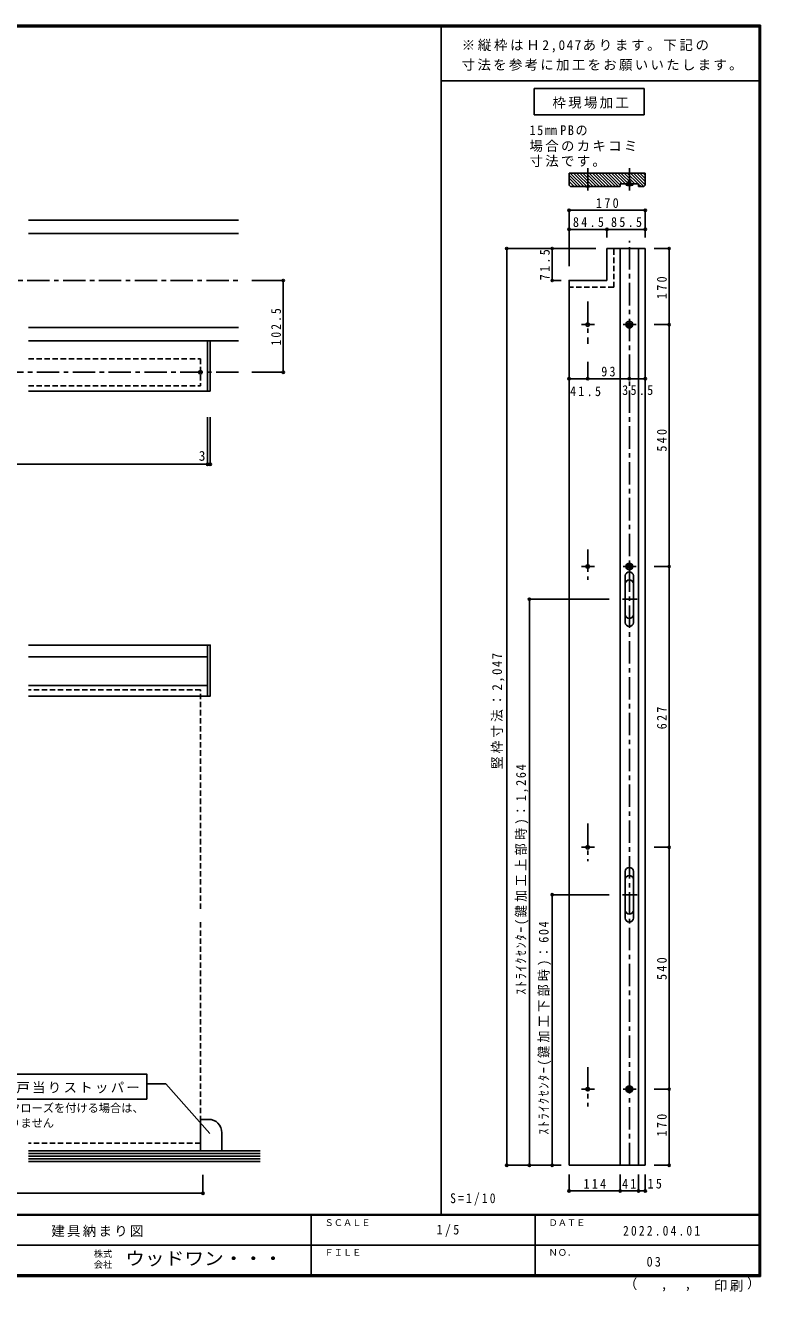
# Model space of a CAD drawing. Units: millimetres at full size, sheet at 1:5, with parts at other scales. Extents: x -1000 to 950, y -718 to 696.
# Drawn here: x 129 to 950, y -718 to 696 of the extents above; entities that cross this region are included whole.
import ezdxf
from ezdxf.enums import TextEntityAlignment as Align

# ---------------------------------------------------------------- set-up
doc = ezdxf.new("R2010")
doc.units = ezdxf.units.MM
doc.header["$LTSCALE"] = 5
doc.header["$PDMODE"] = 32
doc.header["$PDSIZE"] = 2.5
doc.linetypes.add('CHAIN1', pattern=[8, 5, -1, 1, -1])
doc.linetypes.add('DASHED1', pattern=[1.8, 1.2, -0.6])
for name, color, linetype in [('0-1_通り芯', 4, 'CHAIN1'), ('0-3_仕上げ', 2, 'Continuous'), ('0-4_枠', 3, 'Continuous'), ('0-6_扉', 6, 'Continuous'), ('0-7_金物', 7, 'Continuous'), ('0-A_文字', 7, 'Continuous'), ('0-B_寸法', 7, 'Continuous'), ('0-C_ハッチ', 4, 'Continuous'), ('1-1_通り芯', 4, 'CHAIN1'), ('1-4_枠', 3, 'Continuous'), ('1-7_金物', 7, 'Continuous'), ('1-A_文字', 7, 'Continuous'), ('1-B_寸法', 7, 'Continuous'), ('1-C_ハッチ', 4, 'Continuous'), ('F-0_補助線', 6, 'Continuous'), ('F-1_枠', 6, 'Continuous'), ('F-A_文字', 7, 'Continuous')]:
    doc.layers.add(name, color=color, linetype=linetype)
doc.styles.add('ＭＳ ゴシック', font='')
doc.styles.get('ＭＳ ゴシック').set_extended_font_data('MS Gothic')

msp = doc.modelspace()

# ---------------------------------------------------------------- linework, layer by layer
at = {"layer": '0-1_通り芯'}
for p, q in [((-628.517, 410.984), (367.312, 410.984)), ((367.312, 308.484), (-548.959, 308.484))]:
    msp.add_line(p, q, dxfattribs=at)
at = {"layer": '0-1_通り芯', "linetype": 'Continuous'}
msp.add_circle((324.792, 308.484), 2, dxfattribs=at)
at = {"layer": '0-3_仕上げ'}
for p, q in [((367.312, 478.484), (132.792, 478.484)), ((367.312, 463.484), (132.792, 463.484)), ((132.792, 358.484), (367.312, 358.484)), ((132.792, 343.484), (367.312, 343.484))]:
    msp.add_line(p, q, dxfattribs=at)
at = {"layer": '0-4_枠'}
for p, q in [((332.792, 343.484), (332.792, 287.484)), ((335.792, 343.484), (335.792, 287.484)), ((335.792, 287.484), (132.792, 287.484))]:
    msp.add_line(p, q, dxfattribs=at)
at = {"layer": '0-6_扉', "linetype": 'DASHED1'}
for p, q in [((132.792, 293.484), (324.792, 293.484)), ((324.792, -45.964), (132.792, -45.964)), ((324.792, -290.464), (324.792, -45.964)), ((324.792, -305.464), (324.792, -551.964)), ((324.792, -551.964), (132.792, -551.964))]:
    msp.add_line(p, q, dxfattribs=at)
msp.add_lwpolyline([(132.792, 323.484), (324.792, 323.484), (324.792, 293.484)], dxfattribs=at)
at = {"layer": '0-7_金物'}
for p, q in [((332.792, -52.964), (332.792, 4.036)), ((332.792, -8.964), (132.792, -8.964)), ((332.792, -40.964), (132.792, -40.964)), ((333.792, -525.464), (324.792, -525.464)), ((324.792, -560.464), (324.792, -525.464)), ((348.792, -540.464), (348.792, -560.464))]:
    msp.add_line(p, q, dxfattribs=at)
msp.add_lwpolyline([(132.792, -52.964), (335.792, -52.964), (335.792, 4.036), (132.792, 4.036)], dxfattribs=at)
msp.add_arc((333.792, -540.464), 15, 0, 90, dxfattribs=at)
at = {"layer": '0-A_文字'}
for p, q in [((264.868, -485.724), (286.138, -485.724)), ((286.138, -485.724), (335.412, -541.175)), ((56.984, -502.856), (264.868, -502.856))]:
    msp.add_line(p, q, dxfattribs=at)
msp.add_lwpolyline([(56.984, -475.008), (264.868, -475.008), (264.868, -502.856)], dxfattribs=at)
at = {"layer": '0-B_寸法', "color": 6}
msp.add_line((593.503, 633.774), (949.166, 633.774), dxfattribs=at)
at = {"layer": '0-B_寸法', "color": 4}
for p, q in [((417.312, 410.984), (382.312, 410.984)), ((417.312, 308.484), (417.312, 410.984)), ((417.312, 308.484), (382.312, 308.484)), ((332.792, 205.785), (332.792, 258.394)), ((335.792, 205.785), (335.792, 258.394)), ((-507.208, 205.785), (332.792, 205.785)), ((332.792, 205.785), (335.792, 205.785))]:
    msp.add_line(p, q, dxfattribs=at)
msp.add_lwpolyline([(-87.208, -607.965), (-59.208, -607.965), (327.616, -607.965), (327.616, -587.336)], dxfattribs=at)
at = {"layer": '0-B_寸法'}
for p in [(417.312, 410.984), (417.312, 308.484), (332.792, 205.785), (335.792, 205.785), (327.616, -607.965)]:
    msp.add_point(p, dxfattribs=at)
at = {"layer": '0-C_ハッチ', "color": 7}
for p, q in [((132.792, -560.464), (391.301, -560.464)), ((132.792, -563.464), (391.301, -563.464)), ((132.792, -566.464), (391.301, -566.464)), ((132.792, -569.464), (391.301, -569.464)), ((132.792, -572.464), (391.301, -572.464))]:
    msp.add_line(p, q, dxfattribs=at)
at = {"layer": '1-1_通り芯'}
for p, q in [((756.966, 511.373), (756.966, 536.203)), ((803.466, 511.373), (803.466, 536.203)), ((803.466, -576.755), (803.466, 455.201)), ((756.966, 387.495), (756.966, 340.391)), ((764.518, 361.745), (749.932, 361.745)), ((811.018, 361.745), (796.432, 361.745)), ((756.966, 110.64), (756.966, 76.898)), ((764.518, 91.745), (749.932, 91.745)), ((811.018, 91.745), (796.432, 91.745)), ((812.34, 55.245), (795.973, 55.245)), ((756.966, -195.168), (756.966, -237.345)), ((764.518, -221.755), (749.932, -221.755)), ((812.34, -274.755), (795.973, -274.755)), ((756.966, -467.096), (756.966, -510.96)), ((764.518, -491.755), (749.932, -491.755)), ((811.018, -491.755), (796.432, -491.755))]:
    msp.add_line(p, q, dxfattribs=at)
at = {"layer": '1-4_枠'}
for p, q in [((821.216, 530.821), (736.216, 530.821)), ((821.216, 517.235), (821.216, 530.821)), ((737.63, 515.821), (793.216, 515.821)), ((793.216, 518.821), (813.716, 518.821)), ((793.216, 515.821), (793.216, 518.821)), ((813.716, 515.821), (813.716, 518.821)), ((819.802, 515.821), (813.716, 515.821)), ((821.216, 517.235), (819.802, 515.821)), ((778.466, 446.745), (821.216, 446.745)), ((778.466, 410.995), (778.466, 446.745)), ((793.216, 446.745), (793.216, -576.755)), ((813.716, 446.745), (813.716, -576.755)), ((821.216, 446.745), (821.216, -576.755)), ((821.216, -576.755), (736.216, -576.755))]:
    msp.add_line(p, q, dxfattribs=at)
at = {"layer": '1-4_枠', "color": 4, "linetype": 'DASHED1'}
for q in [(785.966, 446.745), (736.216, 403.495)]:
    msp.add_line((785.966, 403.495), q, dxfattribs=at)
at = {"layer": '1-4_枠'}
for points in [[(737.63, 515.821), (736.216, 517.235), (736.216, 530.821)], [(778.466, 410.995), (736.216, 410.995), (736.216, -576.755)]]:
    msp.add_lwpolyline(points, dxfattribs=at)
at = {"layer": '1-7_金物'}
for p, q in [((799.716, 518.81), (807.216, 518.832)), ((799.721, 517.31), (799.716, 518.81)), ((802.209, 521.317), (804.709, 521.325)), ((802.216, 518.817), (802.209, 521.317)), ((804.716, 518.825), (804.709, 521.325)), ((804.716, 518.926), (804.821, 518.821)), ((807.221, 517.332), (807.216, 518.832)), ((798.956, 81.61), (798.956, 29.12)), ((807.956, 81.257), (807.956, 29.15)), ((798.956, -248.39), (798.956, -300.88)), ((807.956, -248.743), (807.956, -300.85))]:
    msp.add_line(p, q, dxfattribs=at)
for centre, radius in [((756.966, 361.745), 2), ((803.466, 361.745), 3.75), ((803.466, 361.745), 2), ((756.966, 91.745), 2), ((803.466, 91.745), 3.75), ((803.466, 91.745), 2), ((756.966, -221.755), 2), ((756.966, -491.755), 2), ((803.466, -491.755), 3.75), ((803.466, -491.755), 2)]:
    msp.add_circle(centre, radius, dxfattribs=at)
for centre, radius, start, end in [((756.925, 531.047), 15.681, 256.33499, 284.0076), ((803.425, 532.547), 15.681, 256.33499, 284.0076), ((803.456, 81.245), 4.5, 90, 180), ((803.456, 81.245), 4.5, 0, 90), ((803.456, 72.245), 4.5, 90, 180), ((803.456, 72.245), 4.5, 0, 90), ((803.456, 38.245), 4.5, 180, 270), ((803.456, 29.245), 4.5, 180, 270), ((803.456, 38.245), 4.5, 270, 0), ((803.456, 29.245), 4.5, 270, 0), ((803.456, -248.755), 4.5, 90, 180), ((803.456, -257.755), 4.5, 90, 180), ((803.456, -248.755), 4.5, 0, 90), ((803.456, -257.755), 4.5, 0, 90), ((803.456, -291.755), 4.5, 180, 270), ((803.456, -291.755), 4.5, 270, 0), ((803.456, -300.755), 4.5, 180, 270), ((803.456, -300.755), 4.5, 270, 0)]:
    msp.add_arc(centre, radius, start, end, dxfattribs=at)
at = {"layer": '1-A_文字'}
for p, q in [((697.389, 625.181), (819.946, 625.181)), ((697.389, 595.829), (697.389, 625.181)), ((819.946, 595.829), (819.946, 625.181)), ((697.389, 595.829), (819.946, 595.829))]:
    msp.add_line(p, q, dxfattribs=at)
at = {"layer": '1-B_寸法', "color": 4}
for p, q in [((736.216, 489.31), (736.216, 468.093)), ((821.216, 489.31), (736.216, 489.31)), ((821.216, 489.31), (821.216, 468.093)), ((736.216, 468.093), (736.216, 427.161)), ((778.466, 468.093), (736.216, 468.093)), ((778.466, 468.093), (778.466, 459.082)), ((821.216, 468.093), (778.466, 468.093)), ((821.216, 468.093), (821.216, 459.082)), ((666.603, 446.745), (766.198, 446.745)), ((666.603, 446.745), (666.603, -576.755)), ((847.845, 446.745), (830.991, 446.745)), ((847.845, 446.745), (847.845, 361.745)), ((847.845, 361.745), (830.991, 361.745)), ((736.216, 301.258), (736.216, 320.351)), ((756.966, 301.258), (756.966, 320.351)), ((803.466, 301.258), (803.466, 320.351)), ((821.216, 301.258), (821.216, 320.351)), ((736.216, 301.258), (756.966, 301.258)), ((756.966, 301.258), (803.466, 301.258)), ((803.466, 301.258), (821.216, 301.258)), ((847.845, 91.745), (830.991, 91.745)), ((691.973, 55.245), (691.973, -576.755)), ((691.973, 55.245), (780.794, 55.245)), ((847.845, -221.755), (830.991, -221.755)), ((717.343, -274.755), (780.794, -274.755)), ((717.343, -576.755), (717.343, -274.755)), ((847.845, -491.755), (830.991, -491.755)), ((666.603, -576.755), (727.361, -576.755)), ((847.845, -576.755), (830.991, -576.755)), ((736.216, -605.33), (736.216, -586.94)), ((793.216, -605.33), (793.216, -586.94)), ((813.716, -605.33), (813.716, -586.94)), ((821.216, -605.33), (821.216, -586.94)), ((736.216, -605.33), (793.216, -605.33)), ((793.216, -605.33), (813.716, -605.33)), ((813.716, -605.33), (821.216, -605.33))]:
    msp.add_line(p, q, dxfattribs=at)
for points in [[(717.284, 446.745), (717.284, 410.995), (727.361, 410.995)], [(847.845, 361.745), (847.845, 91.745), (847.845, -221.755)], [(847.845, -221.755), (847.845, -491.755), (847.845, -576.755)]]:
    msp.add_lwpolyline(points, dxfattribs=at)
at = {"layer": '1-B_寸法'}
for p in [(736.216, 489.31), (821.216, 489.31), (736.216, 468.093), (778.466, 468.093), (821.216, 468.093), (666.603, 446.745), (717.284, 446.745), (847.845, 446.745), (717.284, 410.995), (847.845, 361.745), (736.216, 301.258), (756.966, 301.258), (803.466, 301.258), (821.216, 301.258), (847.845, 91.745), (691.973, 55.245), (847.845, -221.755), (717.343, -274.755), (847.845, -491.755), (666.603, -576.755), (691.973, -576.755), (717.343, -576.755), (847.845, -576.755), (736.216, -605.33), (793.216, -605.33), (813.716, -605.33), (821.216, -605.33)]:
    msp.add_point(p, dxfattribs=at)
at = {"layer": '1-C_ハッチ'}
for p, q in [((736.216, 528.608), (749.003, 515.821)), ((736.216, 525.073), (745.468, 515.821)), ((737.539, 530.821), (752.539, 515.821)), ((741.074, 530.821), (756.074, 515.821)), ((759.61, 515.821), (744.61, 530.821)), ((748.145, 530.821), (763.145, 515.821)), ((751.681, 530.821), (766.681, 515.821)), ((755.216, 530.821), (770.216, 515.821)), ((758.751, 530.821), (773.751, 515.821)), ((762.287, 530.821), (777.287, 515.821)), ((765.823, 530.821), (780.823, 515.821)), ((769.358, 530.821), (784.358, 515.821)), ((772.894, 530.821), (787.894, 515.821)), ((776.429, 530.821), (791.429, 515.821)), ((779.965, 530.821), (793.216, 517.57)), ((783.5, 530.821), (795.5, 518.821)), ((787.036, 530.821), (799.036, 518.821)), ((790.571, 530.821), (802.571, 518.821)), ((794.107, 530.821), (806.107, 518.821)), ((797.642, 530.821), (809.642, 518.821)), ((801.178, 530.821), (813.178, 518.821)), ((804.713, 530.821), (819.713, 515.821)), ((808.249, 530.821), (821.216, 517.854)), ((811.784, 530.821), (821.216, 521.389)), ((815.32, 530.821), (821.216, 524.925)), ((818.855, 530.821), (821.216, 528.46)), ((741.932, 515.821), (736.216, 521.537)), ((813.716, 518.283), (816.178, 515.821))]:
    msp.add_line(p, q, dxfattribs=at)
at = {"layer": 'F-0_補助線'}
msp.add_line((593.503, 695.833), (593.503, -632.5), dxfattribs=at)
at = {"layer": 'F-1_枠'}
for p, q in [((-1000, 695.833), (950, 695.833)), ((-1000, 695), (950, 695)), ((-1000, 694.167), (950, 694.167)), ((948.333, 695.833), (948.333, -700.833)), ((949.166, 695.833), (949.166, -700.833)), ((950, 695.833), (950, -700.833)), ((950, -631.667), (-1000, -631.667)), ((950, -632.5), (-1000, -632.5)), ((448.333, -632.5), (448.333, -699.167)), ((698.333, -632.5), (698.333, -699.167)), ((-25, -665.833), (948.333, -665.834)), ((950, -699.167), (-1000, -699.167)), ((950, -700), (-1000, -700)), ((950, -700.833), (-1000, -700.833))]:
    msp.add_line(p, q, dxfattribs=at)

# ---------------------------------------------------------------- texts
at = {"layer": '0-A_文字', "style": 'ＭＳ ゴシック'}
for s, p in [('※ソフトクローズを付ける場合は、', (61.427, -520.209)), ('\u3000必要ありません', (61.427, -536.982))]:
    msp.add_text(s, height=9.164, dxfattribs=at).set_placement(p, align=Align.BOTTOM_LEFT)
at = {"layer": '0-A_文字', "insert": (66.645, -496.624), "char_height": 11, "attachment_point": 7, "style": 'ＭＳ ゴシック'}
msp.add_mtext('\\T1.17;床付\u3000戸当りストッパー', dxfattribs=at)
at = {"layer": '0-B_寸法', "style": 'ＭＳ ゴシック'}
msp.add_text('3', height=11, dxfattribs=at).set_placement((322.89, 206.431), align=Align.BOTTOM_LEFT)
at = {"layer": '0-B_寸法', "insert": (414.812, 338.484), "char_height": 11, "attachment_point": 7, "rotation": 90, "style": 'ＭＳ ゴシック'}
msp.add_mtext('\\T1.38;\\W0.85;102.5', dxfattribs=at)
at = {"layer": '1-A_文字', "char_height": 11, "attachment_point": 7, "style": 'ＭＳ ゴシック'}
for s, insert in [('\\T1.2;※縦枠はＨ2,047あります。下記の', (616.378, 665.467)), ('\\T1.17;寸法を参考に加工をお願いいたします。', (616.378, 645.061)), ('\\T1.17;枠現場加工', (717.661, 602.817)), ('\\T1.27;\\W0.9;15㎜PBの', (692.041, 572.805)), ('\\T1.17;場合のカキコミ', (692.041, 554.501)), ('\\T1.17;寸法です。', (692.041, 537.645)), ('\\T1.39;\\W0.85;S=1/10', (603.503, -621.667))]:
    msp.add_mtext(s, dxfattribs=dict(at, insert=insert))
at = {"layer": '1-B_寸法', "char_height": 11, "attachment_point": 7, "style": 'ＭＳ ゴシック'}
for s, insert in [('\\T1.38;\\W0.9;170', (766.216, 491.81)), ('\\T1.38;\\W0.9;84.5', (740.466, 470.593)), ('\\T1.38;\\W0.9;85.5', (782.966, 470.593)), ('\\T1.36;\\W0.9;93', (772.091, 303.758)), ('\\T1.38;\\W0.9;41.5', (737.216, 281.731)), ('\\T1.38;\\W0.9;35.5', (795.466, 282.986)), ('\\T1.38;\\W0.9;114', (752.216, -602.83)), ('\\T1.36;\\W0.9;41', (795.341, -602.83)), ('\\T1.36;\\W0.9;15', (823.896, -602.83))]:
    msp.add_mtext(s, dxfattribs=dict(at, insert=insert))
at = {"layer": '1-B_寸法', "char_height": 11, "attachment_point": 7, "rotation": 90, "style": 'ＭＳ ゴシック'}
for s, insert in [('\\T1.38;\\W0.9;71.5', (714.784, 411.245)), ('\\T1.38;\\W0.9;170', (845.345, 390.245)), ('\\T1.38;\\W0.9;540', (845.345, 219.93)), ('\\T1.23;\\W0.95;竪枠寸法：2,047', (664.103, -134.474)), ('\\T1.38;\\W0.9;627', (845.345, -90.005)), ('\\T1.28;\\W0.9;ｽﾄﾗｲｸｾﾝﾀｰ(鍵加工上部時)：1,264', (690.899, -386.38)), ('\\T1.27;\\W0.9;ｽﾄﾗｲｸｾﾝﾀｰ(鍵加工下部時)：604', (716.269, -542.63)), ('\\T1.38;\\W0.9;540', (845.345, -369.898)), ('\\T1.38;\\W0.9;170', (845.345, -544.556))]:
    msp.add_mtext(s, dxfattribs=dict(at, insert=insert))
at = {"layer": 'F-1_枠', "color": 7, "insert": (158.382, -656.798), "char_height": 11, "attachment_point": 7, "style": 'ＭＳ ゴシック'}
msp.add_mtext('\\T1.17;建具納まり図', dxfattribs=at)
at = {"layer": 'F-A_文字', "style": 'ＭＳ ゴシック'}
for s, height, p in [('ＳＣＡＬＥ', 7.331, (463.333, -646.667)), ('ＤＡＴＥ', 7.331, (713.333, -646.667)), ('株式', 7.331, (205.833, -681.5)), ('ＦＩＬＥ', 7.331, (463.333, -680)), ('ＮＯ．', 7.331, (713.333, -680.001)), ('会社', 7.331, (205.833, -693.5)), ('（', 11, (797.339, -718.052)), ('）', 11, (934.734, -717.355)), (',', 11, (838.546, -718.052)), (',', 11, (865.033, -717.588))]:
    msp.add_text(s, height=height, dxfattribs=at).set_placement(p, align=Align.BOTTOM_LEFT)
at = {"layer": 'F-A_文字', "style": 'ＭＳ ゴシック', "width": 1.1}
msp.add_text('ウッドワン・・・', height=14.66, dxfattribs=at).set_placement((240.833, -692.5), align=Align.BOTTOM_LEFT)
at = {"layer": 'F-A_文字', "char_height": 11, "attachment_point": 7, "style": 'ＭＳ ゴシック'}
for s, insert in [('\\T1.38;\\W0.9;1/5', (588.333, -656.667)), ('\\T1.39;\\W0.85;2022.04.01', (796.458, -655.417)), ('\\T1.36;\\W0.9;03', (822.708, -690.001)), ('\\T1.17;印刷', (898.025, -717.82))]:
    msp.add_mtext(s, dxfattribs=dict(at, insert=insert))

doc.saveas('drawing.dxf')
